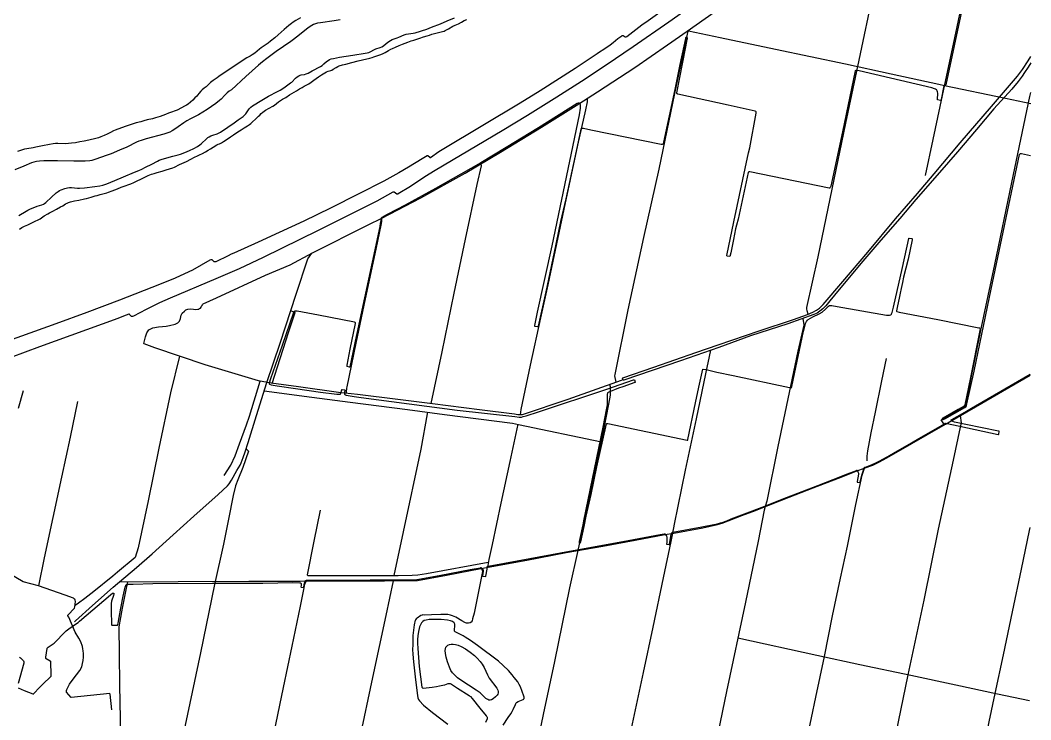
# Model space of a CAD drawing. Header units: metres. Extents: x 179542 to 181820, y 303170 to 305948.
# Drawn here: x 180583 to 181819, y 304641 to 305497 of the extents above; entities that cross this region are included whole.
import ezdxf

# ---------------------------------------------------------------- set-up
doc = ezdxf.new("R2010")
doc.units = ezdxf.units.M
doc.header["$MEASUREMENT"] = 0
for name, color, linetype in [('E0022112', 5, 'CONTINUOUS'), ('E0032111', 5, 'CONTINUOUS'), ('F0017111', 30, 'CONTINUOUS')]:
    doc.layers.add(name, color=color, linetype=linetype)

msp = doc.modelspace()

# ---------------------------------------------------------------- linework, layer by layer
at = {"layer": 'E0022112', "flags": 128}
for points in [[(181780.99, 305736.09), (181773.805, 305702.341), (181760.485, 305640.243), (181748.589, 305584.227), (181735.07, 305518.066), (181724.288, 305467.787), (181713.991, 305418.308), (181699.601, 305351.118), (181690.153, 305306.901)], [(181546.791, 305137.288), (181545.663, 305141.216), (181545.282, 305143.875), (181545.303, 305145.348), (181559.023, 305207.677), (181576.185, 305290.435), (181592.878, 305371.112), (181609.578, 305448.173), (181627.105, 305532.078), (181652.525, 305653.1), (181653.096, 305654.652), (181653.465, 305655.103), (181653.9, 305655.543), (181696.151, 305684.71), (181696.3, 305685.047), (181696.324, 305685.506), (181695.739, 305686.851)], [(181320.308, 305056.953), (181318.228, 305056.172), (181252.682, 305032.803), (181197.056, 305014.212), (181196.284, 305014.102), (181194.669, 305013.956), (181191.581, 305014.021), (181187.531, 305014.646), (181144.525, 305020.098), (181087.248, 305027.632), (181044.882, 305032.779), (180995.245, 305038.733), (180972.346, 305041.471), (180923.011, 305048.109), (180889.691, 305052.754), (180874.155, 305055.625), (180808.931, 305075.336), (180747.284, 305096.147), (180734.318, 305100.815), (180733.963, 305101.41), (180735.788, 305109.692), (180737.606, 305114.573), (180740.176, 305117.943), (180744.796, 305120.369), (180751.649, 305121.786), (180756.551, 305122.027), (180761.072, 305122.5), (180765.377, 305123.402), (180772.206, 305125.075), (180775.581, 305126.774), (180777.713, 305128.726), (180778.586, 305131.921), (180779.456, 305135.917), (180780.698, 305138.332), (180783.51, 305140.763), (180785.356, 305142.512), (180787.684, 305143.316), (180791.57, 305143.92), (180794.711, 305143.323), (180797.727, 305142.946), (180799.876, 305143.206), (180801.137, 305143.564), (180801.925, 305144.031), (180803.288, 305144.782), (180803.996, 305145.769), (180804.674, 305147.242), (180805.14, 305148.074), (180805.629, 305148.941), (180806.36, 305149.756), (180822.867, 305157.242), (180882.84, 305184.881), (180912.834, 305197.713), (180940.314, 305212.233), (181008.389, 305246.577), (181025.104, 305254.822), (181034.56, 305259.747), (181072.842, 305279.881), (181127.303, 305309.915), (181170.254, 305335.619), (181220.807, 305366.364), (181266.154, 305394.726), (181289.272, 305409.43), (181335.041, 305439.435), (181374.746, 305466.881), (181398.959, 305483.872), (181431.959, 305506.863)], [(181312.159, 305054.008), (181310.453, 305061.795), (181310.631, 305063.41), (181326.818, 305142.426), (181346.017, 305231.252), (181364.485, 305314.998), (181386.13, 305419.301), (181399.952, 305483.995)], [(181819.332, 305394.803), (181788.652, 305401.415), (181713.97, 305417.042), (181706.712, 305418.561), (181648.423, 305431.177), (181592.81, 305443.223), (181506.914, 305461.186), (181439.174, 305475.494), (181400.379, 305483.65), (181399.575, 305484.301)], [(181713.711, 305001.923), (181709.566, 305007.984), (181739.102, 305024.854), (181739.394, 305025.087), (181758.064, 305115.843), (181775.499, 305198.079), (181796.084, 305298.305), (181818.402, 305403.928), (181819.36, 305408.616)], [(181194.9, 305013.977), (181195.532, 305020.676), (181207.341, 305074.812), (181219.854, 305132.608), (181228.761, 305173.251), (181248.417, 305265.736), (181265.116, 305344.027), (181275.007, 305387.324), (181276.763, 305397.177), (181276.866, 305398.677), (181276.919, 305401.573)], [(181146.151, 305321.195), (181146.52, 305320.571), (181146.709, 305319.909), (181146.624, 305319.057), (181141.629, 305295.903), (181127.184, 305229.269), (181113.455, 305162.833), (181098.746, 305091.204), (181085.166, 305027.885)], [(181024.637, 305254.592), (181024.961, 305252.999), (181024.846, 305251.23), (181024.365, 305248.211), (181017.745, 305216.72), (181004.709, 305156.023), (180993.256, 305101.914), (180982.212, 305048.437), (180981.845, 305046.818), (180981.542, 305042.224), (180981.512, 305040.375)], [(180649.11, 304760.752), (180650.325, 304761.908), (180671.08, 304780.5), (180696.327, 304803.215), (180725.012, 304826.916), (180744.294, 304843.915), (180769.879, 304867.298), (180794.93, 304889.785), (180824.895, 304916.444), (180836.185, 304927), (180838.434, 304929.551), (180841.072, 304934.021), (180847.927, 304945.811), (180851.637, 304952.273), (180852.937, 304955.424), (180855.469, 304961.606), (180857.849, 304968.76), (180861.475, 304980.272), (180871.878, 305013.299), (180884.511, 305053.68), (180900.683, 305101.914), (180920.284, 305161.694), (180934.527, 305205.073), (180939.548, 305211.828)], [(180891.039, 305052.566), (180911.125, 305114.964), (180918.915, 305139.343), (180918.576, 305139.686), (180918.07, 305139.918), (180913.596, 305141.296)], [(181540.428, 305131.998), (181541.843, 305124.295), (181541.73, 305123.798), (181534.504, 305091.983), (181523.802, 305041.178), (181509.918, 304975.253), (181496.359, 304908.454), (181494.445, 304901.782), (181493.136, 304897.218), (181485.709, 304859.347), (181470.45, 304784.827), (181446.836, 304675.155), (181426.484, 304576.429), (181404.968, 304473.43), (181399.415, 304447.587), (181394.098, 304423.761)], [(180777.567, 305085.924), (180766.695, 305041.003), (180752.399, 304973.337), (180739.134, 304908.713), (180726.963, 304851.263), (180723.132, 304839.19), (180701.561, 304821.306), (180696.079, 304816.394), (180672.782, 304797.792), (180661.656, 304789.143), (180653.875, 304783.431), (180649.693, 304780.601)], [(181427.618, 305093.043), (181421.493, 305064.046), (181409.783, 305009.237), (181396.578, 304946.412), (181382.833, 304880.028), (181380.834, 304868.979), (181378.7, 304858.85), (181369.336, 304814.581), (181356.69, 304754.008), (181345.004, 304698.717), (181331.61, 304635.744), (181321.526, 304587.064), (181308.874, 304526.752), (181295.896, 304465.041), (181291.898, 304445.163)], [(181619.139, 304957.859), (181619.257, 304963.622), (181619.984, 304969.947), (181624.064, 304991.864), (181629.355, 305017.176), (181637.296, 305055.618), (181643.008, 305083.083)], [(180704.119, 304809.653), (180775.918, 304809.946), (180862.471, 304810.254), (180925.242, 304810.333), (180969.186, 304810.617), (181028.472, 304810.767), (181068.703, 304811.07), (181104.52, 304817.891), (181146.403, 304825.797), (181202.704, 304836.148), (181250.75, 304845.265), (181295.582, 304853.308), (181335.44, 304860.702), (181371.621, 304867.513), (181382.445, 304869.235), (181418.08, 304875.792), (181436.106, 304879.596), (181441.706, 304881.193), (181465.638, 304890.593), (181482.439, 304897.097), (181498.895, 304903.518), (181523.85, 304913.239), (181552.975, 304924.546), (181587.212, 304937.694), (181605.774, 304944.867), (181616.832, 304949.018), (181625.96, 304952.587), (181634.34, 304956.518), (181643.288, 304961.39), (181673.71, 304978.944), (181715.22, 305002.79), (181722.997, 305007.106), (181751.757, 305023.8), (181792.538, 305047.342), (181818.661, 305062.467)], [(180832.405, 304939.568), (180840.2, 304952.524), (180845.494, 304963.633), (180851.186, 304978.37), (180859.509, 305001.683), (180863.044, 305012.452), (180876.444, 305055.202)], [(181185.333, 304468.057), (181193.612, 304506.23), (181207.859, 304574.524), (181223.187, 304647.117), (181237.023, 304712.174), (181255.483, 304802.154), (181265.421, 304847.897), (181279.787, 304915.257), (181295.724, 304989.241), (181304.468, 305035.605), (181304.95, 305038.475), (181305.177, 305040.588), (181305.137, 305048.177), (181304.407, 305051.244)], [(180580.42, 305022.181), (180586.524, 305043.739)], [(180881.281, 305043.354), (180939.488, 305035.637), (180986.345, 305029.348), (181056.706, 305020.427), (181101.737, 305014.506), (181185.278, 305003.712), (181192.536, 305002.277), (181293.965, 304981.077)], [(180605.351, 304804.518), (180612.395, 304838.755), (180622.87, 304888.351), (180633.49, 304937.511), (180643.959, 304986.756), (180653.254, 305030.429)], [(181040.454, 304817.395), (181051.88, 304870.598), (181073.208, 304971.963), (181081.043, 305015.427), (181081.336, 305017.188)], [(181733.218, 305013.039), (181734.284, 305004.426), (181733.135, 304998.779), (181724.434, 304958.546), (181706.256, 304874.061), (181688.407, 304787.188), (181669.039, 304695.884), (181648.665, 304596.309), (181627.405, 304497.144), (181611.638, 304420.446), (181600.441, 304366.101), (181590.167, 304318.423), (181567.883, 304211.789), (181556.128, 304157.502), (181542.844, 304092.684), (181540.206, 304080.413)], [(181191.813, 305002.42), (181181.86, 304956.716), (181170.72, 304905.698), (181160.03, 304855.207), (181156.002, 304836.831), (181154.493, 304827.285)], [(180858.974, 304972.33), (180861.845, 304969.706), (180855.108, 304949.434), (180849.04, 304934.495), (180845.927, 304926.931), (180843.326, 304915.397), (180837.355, 304886.406), (180831.231, 304855.781), (180820.524, 304806.246), (180803.077, 304722.609), (180789.999, 304660.818), (180777.046, 304599.424)], [(181500.416, 304400.935), (181508.283, 304438.085), (181522.983, 304508.131), (181535.209, 304566.657), (181545.794, 304617.667), (181556.279, 304668.388), (181566.933, 304718.152), (181576.876, 304767.903), (181586.69, 304814.18), (181594.934, 304853.37), (181605.509, 304904.08), (181613.014, 304939.974), (181615.869, 304948.656)], [(180949.858, 304897.355), (180941.946, 304859.2), (180933.712, 304817.992), (180934.621, 304817.18), (180974.718, 304817.32), (181045.211, 304817.4), (181062.246, 304817.746), (181069.064, 304818.014), (181079.79, 304819.784), (181155.474, 304833.49)], [(181818.285, 304875.999), (181817.55, 304872.55), (181807.53, 304824.988), (181796.483, 304772.724), (181785.789, 304720.341), (181775.578, 304672.653), (181768.238, 304638.108), (181759.521, 304596.024), (181747.909, 304540.977), (181738.756, 304498.004), (181726.928, 304441.375), (181714.274, 304381.033), (181709.392, 304357.571)], [(180694.585, 304652.632), (180692.753, 304671.863), (180692.368, 304672.527), (180692.142, 304672.641), (180644.853, 304667.816), (180639.276, 304674.518), (180639.204, 304676.319), (180639.773, 304677.783), (180642.801, 304684.292), (180647.226, 304690.441), (180655.63, 304701.069), (180658.117, 304705.426), (180658.971, 304709.359), (180659.563, 304713.084), (180660.003, 304717.134), (180660.007, 304721.677), (180659.675, 304724.881), (180659.4, 304727.566), (180658.866, 304730.515), (180656.888, 304735.994), (180654.408, 304740.652), (180649.987, 304747.972), (180641.99, 304766.325), (180640.825, 304768.007), (180640.952, 304768.628), (180648.84, 304777.499), (180649.48, 304778.897), (180650.3, 304785.458), (180649.954, 304787.129), (180649.409, 304788.162), (180648.694, 304788.781), (180647.953, 304789.433), (180637.73, 304793.304), (180604.896, 304804.676), (180586.156, 304809.425), (180563.568, 304823.048)], [(181147.177, 304825.94), (181148.351, 304822.715), (181148.387, 304822.009), (181138.036, 304771.358), (181136.261, 304764.334), (181135.573, 304761.987), (181134.44, 304760.339), (181133.301, 304759.299), (181131.317, 304758.92), (181128.854, 304758.995), (181127.451, 304759.369), (181126.719, 304759.749), (181123.296, 304761.599), (181115.609, 304766.334), (181111.776, 304767.997), (181109.294, 304768.873), (181105.787, 304769.457), (181102.762, 304769.713), (181097.416, 304769.635), (181086.175, 304769.116), (181077.97, 304768.935), (181075.55, 304768.959), (181074.748, 304768.913), (181074.4, 304768.841), (181072.924, 304768.152), (181068.382, 304765.138), (181067.348, 304764.162), (181066.645, 304763.093), (181066.157, 304762.53), (181064.92, 304756.972), (181063.317, 304743.92), (181062.939, 304732.442), (181062.811, 304726.638), (181063.2, 304721.162), (181063.985, 304711.619), (181065.929, 304693.129), (181068.344, 304673.209), (181069.357, 304667.501), (181070.225, 304665.296), (181071.306, 304663.675), (181076.211, 304658.515), (181087.077, 304649.701), (181105.938, 304635.361)], [(180714.029, 304809.694), (180711.054, 304795.606), (180707.28, 304777.459), (180703.292, 304754.347), (180703.61, 304721.461), (180704.121, 304682.911), (180704.921, 304642), (180705.364, 304611.05)], [(180873.92, 304533.639), (180882.405, 304572.71), (180893.319, 304625.003), (180904.648, 304680.249), (180915.391, 304730.837), (180925.642, 304779.729), (180929.169, 304798.1), (180930.957, 304806.736), (180932.395, 304810.379)], [(180976.186, 304511.822), (180984.193, 304549.878), (180998.417, 304617.484), (181014.111, 304692.501), (181030.552, 304768.361), (181039.491, 304810.85)], [(181817.857, 304663.981), (181778.879, 304672.127), (181727.769, 304683.096), (181672.483, 304694.667), (181610.395, 304707.852), (181557.493, 304719.513), (181460.911, 304740.524)]]:
    msp.add_lwpolyline(points, dxfattribs=at)
at = {"layer": 'E0032111', "flags": 128}
for points in [[(180974.138, 305497.592), (180966.844, 305496.42), (180950.145, 305494.11), (180946.383, 305493.469), (180944.169, 305492.935), (180941.757, 305492.022), (180939.382, 305490.781), (180937.615, 305489.64), (180934.564, 305487.319), (180920.808, 305476.28), (180917.043, 305473.411), (180913.689, 305471.088), (180904.744, 305465.203), (180895.817, 305458.815), (180884.433, 305450.361), (180879.044, 305446.192), (180874.223, 305442.16), (180858.894, 305428.3), (180841.158, 305412.161), (180838.426, 305410.17), (180836, 305408.146), (180833.178, 305405.345), (180828.482, 305400.605), (180826.326, 305398.71), (180822.055, 305395.334), (180816.798, 305391.472), (180811.425, 305387.824), (180806.125, 305384.537), (180800.738, 305381.526), (180790.866, 305376.478), (180786.451, 305374.024), (180782.677, 305371.576), (180775.852, 305366.517), (180771.956, 305363.758), (180768.777, 305361.855), (180765.558, 305360.284), (180761.92, 305358.875), (180758.317, 305357.753), (180736.907, 305351.939), (180730.637, 305350.073), (180727.928, 305349.075), (180725.053, 305347.808), (180713.028, 305341.957), (180704.148, 305338.082), (180693.731, 305333.717), (180689.101, 305332.002), (180673.757, 305326.687), (180670.263, 305325.638), (180667.821, 305325.223), (180662.132, 305324.731), (180656.016, 305324.465), (180648.4, 305324.438), (180628.338, 305324.957), (180618.106, 305325.075), (180611.326, 305324.933), (180606.188, 305324.599), (180602.384, 305324.138), (180599.466, 305323.499), (180596.328, 305322.438), (180587.164, 305318.499), (180576.06, 305313.952)], [(180580.731, 305258.232), (180582.907, 305259.297), (180587.663, 305262.087), (180592.019, 305264.594), (180595.092, 305266.081), (180600.296, 305268.357), (180603.285, 305269.472), (180608.879, 305271.222), (180611.106, 305272.081), (180612.223, 305272.722), (180613.827, 305274), (180620.743, 305280.369), (180626.53, 305285.65), (180629.012, 305287.666), (180630.524, 305288.659), (180632.617, 305289.534), (180637.327, 305291.114), (180640.403, 305291.91), (180642.874, 305292.28), (180645.18, 305292.348), (180648.973, 305291.984), (180652.68, 305291.667), (180655.203, 305291.701), (180661.086, 305292.151), (180673.796, 305293.571), (180679.979, 305294.46), (180683.784, 305295.273), (180687.241, 305296.313), (180690.569, 305297.605), (180709.035, 305305.446), (180722.654, 305311.272), (180727.684, 305313.171), (180731.431, 305314.739), (180736.138, 305317.157), (180743.826, 305321.014), (180750.674, 305324.733), (180752.821, 305325.78), (180754.946, 305326.583), (180759.376, 305327.953), (180769.476, 305330.55), (180775.855, 305332.225), (180778.842, 305333.21), (180783.966, 305335.175), (180789.618, 305337.62), (180794.997, 305340.252), (180799.389, 305342.63), (180802.307, 305344.446), (180804.602, 305346.198), (180810.656, 305351.896), (180812.431, 305353.441), (180813.71, 305354.344), (180815.71, 305355.459), (180818.162, 305356.446), (180823.65, 305358.208), (180825.399, 305358.961), (180827.749, 305360.327), (180836.658, 305366.101), (180844.272, 305371.355), (180849.422, 305375.127), (180855.387, 305379.348), (180857.498, 305381.168), (180858.922, 305382.779), (180860.322, 305384.95), (180861.883, 305387.518), (180863.239, 305389.289), (180864.804, 305390.818), (180867.083, 305392.469), (180878.159, 305399.205), (180886.593, 305404.134), (180897.332, 305409.731), (180900.944, 305411.736), (180905.185, 305414.491), (180913.531, 305420.333), (180914.878, 305421.489), (180919.511, 305426.152), (180921.611, 305427.903), (180923.51, 305429.168), (180925.059, 305429.893), (180926.404, 305430.207), (180930.518, 305430.851), (180932.632, 305431.443), (180935.093, 305432.504), (180939.935, 305435.074), (180950.304, 305440.663), (180952.163, 305441.803), (180954.378, 305443.74), (180957.384, 305446.487), (180959.336, 305447.939), (180961.211, 305448.99), (180963.258, 305449.789), (180966.135, 305450.522), (180973.223, 305451.798), (180989.651, 305454.458), (181004.949, 305456.663), (181007.339, 305457.111), (181009.479, 305457.771), (181010.88, 305458.411), (181016.261, 305461.505), (181017.974, 305462.257), (181022.977, 305463.81), (181025.165, 305464.695), (181027.043, 305465.853), (181030.695, 305468.757), (181033.587, 305471.046), (181035.706, 305472.423), (181037.834, 305473.393), (181043.95, 305475.471), (181046.193, 305476.382), (181052.384, 305479.252), (181054.839, 305480.067), (181057.859, 305480.593), (181063.703, 305481.391), (181065.853, 305481.917), (181080.156, 305486.426), (181086.126, 305488.616), (181096.921, 305492.937), (181105.255, 305496.497), (181114.047, 305500.304)], [(181819.434, 305445.117), (181816.181, 305439.653), (181811.786, 305433.048), (181808.913, 305428.779), (181803.83, 305421.981), (181796.274, 305412.857), (181774.368, 305388.766), (181753.019, 305363.54), (181729.687, 305336.05), (181707.688, 305310.91), (181678.783, 305277.494), (181658.982, 305254.317), (181636.084, 305227.874), (181611.439, 305199.265), (181579.091, 305160.474), (181573.443, 305153.494), (181568.651, 305147.688), (181564.791, 305144.006), (181561.445, 305141.014), (181557.838, 305138.643), (181553.943, 305136.719), (181521.949, 305125.543), (181476.334, 305110.651), (181453.061, 305102.28), (181437.539, 305096.473), (181390.536, 305080.224), (181321.215, 305056.344), (181320.9, 305056.348), (181320.584, 305056.469), (181320.367, 305056.74), (181320.24, 305057.202), (181320.018, 305057.843), (181319.826, 305058.711), (181319.895, 305059.11), (181320.301, 305059.49), (181358.213, 305072.513), (181409.635, 305090.173), (181436.758, 305099.705), (181486.853, 305116.964), (181529.016, 305130.768), (181546.244, 305137.079), (181552.725, 305139.557), (181557.3, 305141.989), (181560.856, 305144.697), (181565.316, 305149.01), (181589.348, 305177.092), (181619.912, 305213.201), (181654.066, 305253.915), (181680.626, 305284.97), (181701.004, 305309.056), (181732.93, 305346.952), (181771.243, 305391.513), (181803.018, 305428.824), (181809.378, 305436.791), (181816.199, 305447.553), (181819.449, 305452.966)]]:
    msp.add_lwpolyline(points, dxfattribs=at)
at = {"layer": 'F0017111', "flags": 128}
for points, elevation in [([(181437.298, 305558.581), (181351.224, 305496.385), (181343.526, 305490.99), (181324.863, 305477.053), (181324.446, 305476.74), (181323.976, 305476.609), (181323.506, 305476.557), (181323.094, 305476.569), (181320.524, 305478.194), (181320.271, 305478.2), (181319.853, 305478.2), (181319.462, 305478.148), (181318.809, 305477.913), (181317.635, 305477.053), (181313.995, 305474.203), (181308.337, 305469.628), (181304.637, 305466.815), (181299.437, 305463.031), (181289.289, 305456.345), (181288.868, 305456.056), (181261.758, 305438.26), (181219.032, 305410.815), (181194.674, 305395.704), (181101.075, 305339.673), (181095.144, 305336.004), (181084.674, 305328.889), (181084.487, 305328.852), (181084.301, 305328.852), (181084.058, 305328.982), (181081.614, 305331.126), (181081.334, 305331.238), (181081.166, 305331.238), (181080.905, 305331.201), (181080.513, 305331.015), (181074.503, 305327.378), (181057.95, 305317.119), (181046.12, 305310.271), (181027.565, 305300.251), (180997.21, 305284.482), (180962.486, 305267.02), (180929.606, 305251.047), (180899.735, 305237.132), (180873.854, 305225.427), (180844.065, 305212.018), (180840.747, 305210.551), (180836.975, 305208.644), (180822.04, 305201.307), (180821.243, 305201.181), (180820.53, 305201.181), (180820.111, 305201.391), (180817.552, 305203.823), (180817.216, 305203.99), (180816.671, 305203.99), (180815.957, 305203.906), (180814.832, 305203.359), (180793.472, 305191.362), (180783.699, 305186.492), (180772.433, 305181.427), (180753.088, 305173.523), (180704.204, 305154.4), (180664.077, 305139.192), (180626.274, 305125.429), (180504.244, 305081.947)], 10), ([(181446.862, 305544.939), (181376.357, 305494.869), (181332.993, 305464.734), (181299.859, 305442.234), (181269.365, 305422.089), (181239.305, 305402.792), (181203.668, 305380.54), (181172.518, 305361.632), (181090.557, 305313.348), (181077.9, 305305.478), (181060.219, 305293.763), (181045.371, 305284.459), (181044.668, 305284.263), (181043.847, 305284.224), (181043.456, 305284.263), (181040.368, 305286.725), (181039.742, 305286.803), (181039.117, 305286.764), (181038.57, 305286.49), (181018.937, 305275.774), (180987.294, 305259.525), (180947.43, 305239.622), (180879.878, 305206.738), (180850.398, 305192.989), (180821.845, 305180.469), (180766.163, 305156.953), (180753.109, 305151.067), (180736.564, 305142.88), (180721.121, 305134.802), (180720.105, 305134.377), (180719.704, 305134.283), (180718.996, 305134.33), (180718.713, 305134.401), (180716.517, 305136.973), (180716.234, 305137.161), (180716.069, 305137.209), (180715.644, 305137.209), (180708.816, 305134.72), (180702.087, 305132.047), (180606.354, 305097.348), (180500.471, 305058.057)], 10), ([(181739.616, 305531.165), (181725.827, 305465.997), (181715.298, 305418.207), (181715.219, 305417.908), (181715.101, 305417.758), (181714.935, 305417.64), (181714.73, 305417.616), (181713.769, 305417.742), (181713.611, 305417.734), (181713.493, 305417.695), (181713.366, 305417.585), (181713.232, 305417.293), (181713.122, 305416.962), (181709.585, 305399.929), (181709.398, 305399.381), (181709.305, 305399.205), (181709.077, 305399.08), (181708.818, 305399.08), (181705.472, 305399.702), (181705.286, 305399.826), (181705.193, 305399.971), (181705.151, 305400.219), (181705.423, 305402.408), (181705.582, 305405.229), (181705.573, 305405.844), (181705.533, 305407.95), (181705.395, 305409.335), (181705.007, 305410.637), (181704.48, 305411.523), (181703.871, 305412.16), (181702.901, 305412.77), (181701.459, 305413.379), (181698.3, 305414.376), (181609.236, 305435.126), (181605.922, 305435.836), (181605.421, 305435.905), (181605.129, 305435.864), (181604.892, 305435.738), (181604.669, 305435.404), (181588.973, 305360.662), (181574.72, 305293.846), (181574.072, 305292.46), (181573.589, 305291.767), (181573.318, 305291.556), (181572.851, 305291.541), (181475.715, 305311.595), (181474.666, 305311.749), (181474.257, 305311.672), (181473.796, 305311.263), (181473.438, 305310.675), (181461.21, 305253.685), (181459.159, 305246.332), (181458.164, 305241.754), (181455.567, 305228.569), (181452.132, 305212.536), (181451.199, 305208.052), (181451.117, 305207.924), (181450.989, 305207.879), (181447.837, 305208.49), (181447.691, 305208.563), (181447.574, 305208.723), (181447.574, 305208.942), (181456.048, 305250.531), (181473.901, 305334.631), (181475.511, 305340.879), (181483.168, 305383.392), (181483.29, 305384.221), (181483.241, 305384.66), (181483.144, 305385.026), (181482.9, 305385.416), (181482.192, 305385.782), (181448.915, 305393.191), (181387.605, 305406.831), (181386.92, 305407.039), (181386.563, 305407.247), (181386.354, 305407.545), (181386.265, 305408.229), (181397.255, 305464.771), (181399.007, 305473.472), (181399.182, 305474.855), (181399.182, 305475.396), (181399.086, 305475.904), (181398.943, 305476.254), (181398.657, 305476.509), (181398.37, 305476.604), (181397.989, 305476.604), (181397.559, 305476.445), (181397.241, 305476.143), (181396.955, 305475.602), (181396.652, 305474.696), (181389.862, 305442.946), (181383.592, 305412.191), (181369.902, 305347.896), (181369.523, 305346.213), (181368.933, 305345.287), (181368.386, 305344.908), (181367.207, 305344.908), (181281.108, 305362.771), (181272.101, 305364.513), (181270.146, 305364.751), (181269.407, 305364.619), (181269.195, 305364.487), (181268.852, 305363.959), (181261.729, 305331.132), (181250.283, 305278.421), (181243.823, 305250.901), (181241.755, 305240.968), (181237.67, 305221.014), (181225.781, 305164.612), (181216.606, 305122.474), (181216.342, 305121.889), (181216.097, 305121.644), (181215.776, 305121.606), (181212.566, 305122.286), (181212.339, 305122.455), (181212.245, 305122.833), (181212.245, 305123.248), (181215.861, 305139.78), (181233.651, 305221.056), (181266.984, 305381.25), (181268.41, 305389.525), (181268.481, 305392.461), (181268.322, 305393.484), (181268.059, 305394.287), (181267.781, 305394.994), (181267.545, 305395.383), (181267.254, 305395.632), (181266.921, 305395.743), (181266.477, 305395.785), (181266.074, 305395.771), (181265.519, 305395.618), (181264.437, 305395.133), (181216.977, 305365.234), (181177.277, 305341.156), (181146.174, 305322.593), (181121.922, 305308.613), (181090.88, 305291.248), (181053.56, 305270.905), (181031.715, 305259.34), (181025.248, 305255.572), (181024.776, 305255.252), (181024.38, 305254.648), (181024.191, 305254.026), (181023.277, 305248.402), (181022.626, 305244.524), (180994.652, 305113.799), (180994.233, 305111.904), (180986.04, 305072.644), (180985.929, 305072.515), (180985.726, 305072.46), (180982.655, 305073.178), (180982.642, 305073.198), (180982.586, 305073.345), (180982.586, 305073.567), (180982.771, 305074.804), (180986.611, 305094.418), (180992.805, 305125.965), (180992.805, 305126.536), (180992.678, 305126.938), (180992.382, 305127.276), (180991.853, 305127.509), (180947.68, 305135.977), (180921.572, 305140.893), (180919.33, 305140.984), (180918.664, 305140.893), (180918.088, 305140.681), (180917.694, 305140.378), (180917.361, 305140.045), (180916.937, 305139.227), (180903.156, 305098.751), (180888.8, 305058.233), (180887.153, 305052.953), (180887.12, 305052.005), (180887.534, 305051.582), (180889.635, 305050.898), (180897.226, 305049.481), (180919.529, 305046.068), (180950.194, 305041.884), (180970.072, 305039.522), (180973.218, 305039.229), (180973.921, 305039.282), (180974.426, 305039.455), (180974.731, 305039.681), (180974.957, 305040.012), (180975.143, 305040.397), (180976.132, 305044.729), (180976.288, 305044.968), (180976.432, 305045.052), (180976.648, 305045.1), (180979.775, 305044.499), (180979.906, 305044.429), (180979.983, 305044.291), (180979.998, 305044.106), (180979.575, 305041.43), (180979.44, 305039.85), (180979.616, 305039.297), (180979.859, 305038.973), (180980.318, 305038.635), (180980.899, 305038.325), (180981.534, 305038.19), (180991.316, 305036.444), (180999.93, 305035.197), (181117.322, 305019.845), (181187.988, 305012.038), (181193.38, 305011.23), (181194.087, 305011.183), (181194.89, 305011.23), (181196.234, 305011.371), (181198.169, 305011.843), (181201.96, 305012.977), (181216.934, 305017.648), (181300.762, 305045.545), (181333.069, 305056.824), (181333.679, 305056.908), (181333.932, 305056.887), (181334.184, 305056.793), (181334.289, 305056.73), (181335.213, 305053.85), (181335.212, 305053.825), (181335.173, 305053.695), (181334.99, 305053.499), (181319.995, 305048.312), (181314.877, 305046.532), (181302.949, 305041.866), (181302.159, 305041.525), (181301.692, 305041.148), (181301.477, 305040.807), (181301.315, 305040.268), (181301.153, 305039.389), (181300.995, 305037.181), (181300.992, 305030.826), (181300.779, 305026.439), (181299.864, 305020.312), (181295.696, 304999.023), (181272.047, 304884.38), (181271.079, 304879.378), (181266.763, 304858.776), (181266.746, 304857.973), (181266.746, 304857.562), (181266.924, 304857.223), (181267.192, 304857.08), (181267.513, 304857.063), (181267.942, 304857.17), (181268.192, 304857.402), (181268.513, 304857.955), (181268.853, 304858.705), (181272.724, 304877.251), (181275.312, 304889.901), (181281.273, 304916.344), (181288.461, 304950.538), (181300.229, 305002.953), (181300.587, 305003.454), (181300.945, 305003.621), (181301.709, 305003.597), (181398.741, 304982.868), (181399.061, 304982.838), (181399.341, 304982.928), (181399.521, 304983.167), (181399.731, 304983.687), (181409.122, 305028.527), (181413.238, 305047.727), (181417.908, 305069.836), (181418.055, 305069.983), (181418.246, 305070.071), (181418.467, 305070.071), (181422.191, 305069.453), (181435.122, 305066.311), (181455.184, 305062.027), (181524.134, 305047.307), (181525.185, 305047.092), (181525.913, 305047.065), (181526.317, 305047.253), (181526.641, 305047.577), (181526.937, 305048.681), (181541.446, 305116.55), (181543.728, 305125.79), (181544.739, 305128.293), (181546.04, 305129.833), (181546.955, 305130.7), (181552.879, 305133.877), (181560.586, 305137.584), (181564.15, 305139.75), (181568.136, 305143.32), (181571.939, 305147.159), (181572.986, 305147.741), (181573.995, 305147.974), (181575.159, 305148.013), (181576.129, 305147.896), (181582.299, 305146.849), (181642.769, 305136.125), (181645.006, 305136.047), (181646.458, 305136.125), (181648.302, 305136.635), (181648.891, 305137.184), (181649.166, 305137.694), (181649.722, 305139.39), (181651.434, 305145.779), (181662.267, 305194.439), (181670.059, 305230.051), (181670.195, 305230.305), (181670.415, 305230.423), (181670.702, 305230.457), (181674, 305229.798), (181674.253, 305229.646), (181674.372, 305229.358), (181674.372, 305229.122), (181674.27, 305228.311), (181669.302, 305204.647), (181663.856, 305182.628), (181662.468, 305176.182), (181660.825, 305168.52), (181659.599, 305162.801), (181658.311, 305156.752), (181656.276, 305147.331), (181654.959, 305141.224), (181655.01, 305141.02), (181655.12, 305140.876), (181655.333, 305140.748), (181655.469, 305140.697), (181658.46, 305139.925), (181705.817, 305130.668), (181756.035, 305120.68), (181756.779, 305120.447), (181757.161, 305120.086), (181757.31, 305119.513), (181757.31, 305119.194), (181757.012, 305117.348), (181745.471, 305059.885), (181738.788, 305026.09), (181738.51, 305025.416), (181738.114, 305024.9), (181737.717, 305024.623), (181730.598, 305020.523), (181712.142, 305010.037), (181711.386, 305009.603), (181711.065, 305009.346), (181710.984, 305009.089), (181710.968, 305008.881), (181711.113, 305008.64), (181711.322, 305008.527), (181711.804, 305008.463), (181712.383, 305008.511), (181713.074, 305008.64), (181714.086, 305008.977), (181738.864, 305022.999), (181739.781, 305023.631), (181740.351, 305024.421), (181740.635, 305025.211), (181741.173, 305027.392), (181750.078, 305067.564), (181770.996, 305168.024), (181805.56, 305332.655), (181805.916, 305333.398), (181806.271, 305333.703), (181806.745, 305333.889), (181807.286, 305333.922), (181808.268, 305333.804), (181819.204, 305331.51)], 5), ([(180925.58, 305500.233), (180920.051, 305496.901), (180916.629, 305494.825), (180914.655, 305493.384), (180911.524, 305490.746), (180905.773, 305485.774), (180898.453, 305479.399), (180894.069, 305475.618), (180888.932, 305471.581), (180886.014, 305469.261), (180877.685, 305463.418), (180875.268, 305461.588), (180869.589, 305456.954), (180866.304, 305454.625), (180864.12, 305453.289), (180861.506, 305451.965), (180860.05, 305451.202), (180826.182, 305428.636), (180825.574, 305428.137), (180823.59, 305426.754), (180818.632, 305423.334), (180815.555, 305420.884), (180813.856, 305419.314), (180810.157, 305415.789), (180807.894, 305413.892), (180805.3, 305411.781), (180803.735, 305410.215), (180801.253, 305407.39), (180798.729, 305404.353), (180796.492, 305402.039), (180793.88, 305399.497), (180787.979, 305394.426), (180786.296, 305393.208), (180783.843, 305391.796), (180780.001, 305389.789), (180774.787, 305387.195), (180772.389, 305386.193), (180767.598, 305384.466), (180764.203, 305383.272), (180760.295, 305381.631), (180754.027, 305379.377), (180748.077, 305377.507), (180744.534, 305376.548), (180737.995, 305375.071), (180733.977, 305373.936), (180730.034, 305372.87), (180724.579, 305371.566), (180719.785, 305370.116), (180710.909, 305367.164), (180698.906, 305362.618), (180696.721, 305361.664), (180692.917, 305359.609), (180689.094, 305357.618), (180685.54, 305355.988), (180681.397, 305354.257), (180678.595, 305353.315), (180674.975, 305352.359), (180666.389, 305350.333), (180660.833, 305349.257), (180655.622, 305348.299), (180650.349, 305347.265), (180645.386, 305346.48), (180641.764, 305346.122), (180638.538, 305345.98), (180628.772, 305346.276), (180625.904, 305346.152), (180622.884, 305345.809), (180618.504, 305345.067), (180609.809, 305343.376), (180601.711, 305341.681), (180598.347, 305341.084), (180590.884, 305339.913), (180587.671, 305339.18), (180583.997, 305338.177), (180579.322, 305336.629)], 5), ([(180581.924, 305241.459), (180584.703, 305243.211), (180587.958, 305244.901), (180591.913, 305246.759), (180595.825, 305248.524), (180600.928, 305250.973), (180604.625, 305252.771), (180606.889, 305254.051), (180608.836, 305255.375), (180611.767, 305257.528), (180616.318, 305260.324), (180618.56, 305261.517), (180622.332, 305263.43), (180627.085, 305265.836), (180632.065, 305268.53), (180634.713, 305270.108), (180638.188, 305272.401), (180639.997, 305273.36), (180641.874, 305274.101), (180644.137, 305274.761), (180649.203, 305275.868), (180654.244, 305277.024), (180661.311, 305278.387), (180663.659, 305278.96), (180669.473, 305280.693), (180674.394, 305281.998), (180676.872, 305282.726), (180680.443, 305283.916), (180683.851, 305284.799), (180688.479, 305285.962), (180690.62, 305286.714), (180695.186, 305288.44), (180701.757, 305290.84), (180706.005, 305292.63), (180710.867, 305294.324), (180715.714, 305296.071), (180717.99, 305297.069), (180721.546, 305298.654), (180726.488, 305300.823), (180729.393, 305302.137), (180732.538, 305303.882), (180736.76, 305306.037), (180739.2, 305307.042), (180743.377, 305308.57), (180746.355, 305309.7), (180750.075, 305310.812), (180756.241, 305312.351), (180761.1, 305313.866), (180769.45, 305316.585), (180771.357, 305317.401), (180777.448, 305320.4), (180780.481, 305321.659), (180783.373, 305322.877), (180786.152, 305324.369), (180791.354, 305327.19), (180796.011, 305329.457), (180799.395, 305331.249), (180802.083, 305332.367), (180805.67, 305334.155), (180809.257, 305336.094), (180812.629, 305338.056), (180815.621, 305339.707), (180818.934, 305341.825), (180823.088, 305344.723), (180823.895, 305345.056), (180825.08, 305345.412), (180826.607, 305346.002), (180829.008, 305347.186), (180831.58, 305348.683), (180837.146, 305352.291), (180840.089, 305354.338), (180843.527, 305356.877), (180847.639, 305359.64), (180850.904, 305361.59), (180853.074, 305362.945), (180856.831, 305365.453), (180860.893, 305367.851), (180863.144, 305369.341), (180864.84, 305370.689), (180866.955, 305372.653), (180870.407, 305376.175), (180872.307, 305377.791), (180874.408, 305379.649), (180875.8, 305381.099), (180877.532, 305382.97), (180879.363, 305384.642), (180881.034, 305385.898), (180882.954, 305387.085), (180891.685, 305392.07), (180893.682, 305393.358), (180898.573, 305397.091), (180900.971, 305398.769), (180903.627, 305400.412), (180907.551, 305402.675), (180912.348, 305405.856), (180915.001, 305407.618), (180920.647, 305410.824), (180924.353, 305412.99), (180927.738, 305414.882), (180930.299, 305416.438), (180934.204, 305418.402), (180935.801, 305419.367), (180938.661, 305421.408), (180941.999, 305423.911), (180947.741, 305427.749), (180951.51, 305430.324), (180955.244, 305432.612), (180957.619, 305433.867), (180959.553, 305434.716), (180962.621, 305435.695), (180963.864, 305436.224), (180965.621, 305437.31), (180969.107, 305439.44), (180971.319, 305440.579), (180973.127, 305441.3), (180977.242, 305442.56), (180981.261, 305443.534), (180988.457, 305445.26), (180996.402, 305447.544), (181001.548, 305448.691), (181010.453, 305450.679), (181013.347, 305451.481), (181015.515, 305452.292), (181019.203, 305453.697), (181023.902, 305455.283), (181026.989, 305456.503), (181029.174, 305457.59), (181033.162, 305459.948), (181036.392, 305461.877), (181038.277, 305462.742), (181041.788, 305464.144), (181046.52, 305466.296), (181050.461, 305467.946), (181057.159, 305470.483), (181061.082, 305471.956), (181064.208, 305472.91), (181069.414, 305474.28), (181071.885, 305475.16), (181076.268, 305476.715), (181080.769, 305478.108), (181083.542, 305479.008), (181086.571, 305480.025), (181092.769, 305481.84), (181099.573, 305483.494), (181101.417, 305483.995), (181102.894, 305484.638), (181106.6, 305486.741), (181112.152, 305489.749), (181115.091, 305491.079), (181118.863, 305492.781), (181122.707, 305494.691), (181126.073, 305496.718), (181129.042, 305498.225)], 5), ([(180580.111, 304679.773), (180587.482, 304676.679), (180597.934, 304672.587), (180598.349, 304672.456), (180598.611, 304672.434), (180599.07, 304672.522), (180599.397, 304672.675), (180606.314, 304680.218), (180608.695, 304682.765), (180611.904, 304685.836), (180618.444, 304692.082), (180619.639, 304693.213), (180620.079, 304693.684), (180620.362, 304694.218), (180620.487, 304694.815), (180620.487, 304695.381), (180620.362, 304698.742), (180620.246, 304708.883), (180620.093, 304711.708), (180619.966, 304712.115), (180619.787, 304712.369), (180619.431, 304712.598), (180614.461, 304715.134), (180614.103, 304715.518), (180613.923, 304715.876), (180613.821, 304716.234), (180613.795, 304716.772), (180613.872, 304717.488), (180615.472, 304727.97), (180615.732, 304728.518), (180615.934, 304728.778), (180616.857, 304729.413), (180623.986, 304734.269), (180625.407, 304735.527), (180636.814, 304747.432), (180638.984, 304749.512), (180642.267, 304751.957), (180650.204, 304757.556), (180653.614, 304759.927), (180655.271, 304761.299), (180693.275, 304793.824), (180695.727, 304795.57), (180696.607, 304795.777), (180697.084, 304795.504), (180697.206, 304794.865), (180696.723, 304792.819), (180694.485, 304785.824), (180694.064, 304783.072), (180693.939, 304777.925), (180694.035, 304774.257), (180694.251, 304757.51), (180694.428, 304756.958), (180694.865, 304756.617), (180695.157, 304756.564), (180701.321, 304756.38), (180701.701, 304756.458), (180701.966, 304756.776), (180702.125, 304757.146), (180702.417, 304759.08), (180705.644, 304777.24), (180708.66, 304792.061), (180711.255, 304802.986), (180712.285, 304806.136), (180712.724, 304806.457), (180713.787, 304806.587), (180721.025, 304806.861), (180745.092, 304807.335), (180817.751, 304808.042), (180879.609, 304808.113), (180916.262, 304808.54), (180924.65, 304808.504), (180925.376, 304808.419), (180925.815, 304808.234), (180926.103, 304807.896), (180926.288, 304807.491), (180926.407, 304806.9), (180926.424, 304806.022), (180926.322, 304805.144), (180926.104, 304803.515), (180926.165, 304803.307), (180926.299, 304803.185), (180929.377, 304802.684), (180929.536, 304802.758), (180929.658, 304802.904), (180929.756, 304803.161), (180930.727, 304808.279), (180931.018, 304809.046), (180931.508, 304809.919), (180932.209, 304811.148), (180932.46, 304811.386), (180932.83, 304811.466), (180933.32, 304811.492), (180957.88, 304811.762), (181010.717, 304811.915), (181048.77, 304812.029), (181064.587, 304812.09), (181067.861, 304812.238), (181070.481, 304812.658), (181097.407, 304817.79), (181133.21, 304824.453), (181145.861, 304826.887), (181146.338, 304826.941), (181146.588, 304826.945), (181146.793, 304826.857), (181148.87, 304824.985), (181149.22, 304824.439), (181149.354, 304823.904), (181149.344, 304823.513), (181149.303, 304822.535), (181148.429, 304816.919), (181148.51, 304816.725), (181148.64, 304816.611), (181151.94, 304816.079), (181152.098, 304816.096), (181152.232, 304816.196), (181152.34, 304816.421), (181154.223, 304824.889), (181154.284, 304825.587), (181154.193, 304828.199), (181154.244, 304828.337), (181154.328, 304828.433), (181154.519, 304828.466), (181155.281, 304828.618), (181190.769, 304835.165), (181259.524, 304847.805), (181320.207, 304859.027), (181365.968, 304867.615), (181370.549, 304868.427), (181370.941, 304868.485), (181371.072, 304868.504), (181371.198, 304868.491), (181371.393, 304868.38), (181373.353, 304866.285), (181373.615, 304865.873), (181373.708, 304865.527), (181373.821, 304864.78), (181373.991, 304860.312), (181373.96, 304858.443), (181373.922, 304857.885), (181373.549, 304855.865), (181373.587, 304855.732), (181373.673, 304855.665), (181376.962, 304855.144), (181377.137, 304855.189), (181377.236, 304855.311), (181377.312, 304855.547), (181379.464, 304867.366), (181379.734, 304868.408), (181380.466, 304870.004), (181380.656, 304870.212), (181380.884, 304870.324), (181381.437, 304870.442), (181416.911, 304876.849), (181431.37, 304879.656), (181434.474, 304880.216), (181439.576, 304881.589), (181440.55, 304881.892), (181447.33, 304884.384), (181452.791, 304886.499), (181469.036, 304892.732), (181494.044, 304902.399), (181515.264, 304910.608), (181558.868, 304927.531), (181577.509, 304934.809), (181592.054, 304940.469), (181606.056, 304945.925), (181606.56, 304946.129), (181606.772, 304946.192), (181606.892, 304946.158), (181606.959, 304946.083), (181607.554, 304945.26), (181607.938, 304944.389), (181608.511, 304942.608), (181608.576, 304942.036), (181608.527, 304941.35), (181606.867, 304932.269), (181606.867, 304932.033), (181606.914, 304931.95), (181607.151, 304931.761), (181610.347, 304931.093), (181610.544, 304931.11), (181610.698, 304931.221), (181610.809, 304931.409), (181612.584, 304940.083), (181613.376, 304942.607), (181615.681, 304949.275), (181615.943, 304949.635), (181616.225, 304949.762), (181616.997, 304950.065), (181623.181, 304952.453), (181624.352, 304952.898), (181627.04, 304954.005), (181628.975, 304954.798), (181632.419, 304956.6), (181635.686, 304958.312), (181637.509, 304959.28), (181640.045, 304960.686), (181642.239, 304961.915), (181644.501, 304963.192), (181653.619, 304968.377), (181664.948, 304974.85), (181668.443, 304976.904), (181675.582, 304981.015), (181682.578, 304985.116), (181688.188, 304988.425), (181696.586, 304993.316), (181710.967, 305001.555), (181714.577, 305003.657), (181714.741, 305003.699), (181714.936, 305003.689), (181732.591, 305000.044), (181779.511, 304989.949), (181779.874, 304989.949), (181780.134, 304990.078), (181780.263, 304990.337), (181780.851, 304993.574), (181780.834, 304993.823), (181780.735, 304993.973), (181780.485, 304994.106), (181779.969, 304994.206), (181739.914, 305002.219), (181725.918, 305005.092), (181724.228, 305005.704), (181722.728, 305006.591), (181722.242, 305007.077), (181722.01, 305007.478), (181722.01, 305007.689), (181722.073, 305007.858), (181722.669, 305008.215), (181738.768, 305017.358), (181746.807, 305022.05), (181756.716, 305027.872), (181759.329, 305029.4), (181810.856, 305059.261), (181818.664, 305063.799)], 5), ([(181173.65, 304634.099), (181179.948, 304643.478), (181183.184, 304648.105), (181184.899, 304650.865), (181186.087, 304653.364), (181188.587, 304659.548), (181189.087, 304660.61), (181189.524, 304661.235), (181190.087, 304661.797), (181192.074, 304662.879), (181198.366, 304665.459), (181198.85, 304665.862), (181199.132, 304666.265), (181199.334, 304666.789), (181199.374, 304667.515), (181199.334, 304668.2), (181199.011, 304669.651), (181194.746, 304680.875), (181193.441, 304684.015), (181192.584, 304685.442), (181191.523, 304686.991), (181187.286, 304692.371), (181184.701, 304695.687), (181180.092, 304700.827), (181173.774, 304707.095), (181167.841, 304712.289), (181142.283, 304731.594), (181133.768, 304737.629), (181127.134, 304742.006), (181124.751, 304743.401), (181114.838, 304748.511), (181114.525, 304748.789), (181114.317, 304749.067), (181114.282, 304749.415), (181114.247, 304750.18), (181114.516, 304755.917), (181114.421, 304757.629), (181114.23, 304758.676), (181113.788, 304759.452), (181111.718, 304760.79), (181109.201, 304761.775), (181105.359, 304762.562), (181097.625, 304763.266), (181088.653, 304763.612), (181083.314, 304763.396), (181079.362, 304762.774), (181077.024, 304762.018), (181075.313, 304760.982), (181073.863, 304759.478), (181072.313, 304756.969), (181071.271, 304754.276), (181070.909, 304752.418), (181070.12, 304748.863), (181069.303, 304743.28), (181068.758, 304739.059), (181068.758, 304734.566), (181069.166, 304727.757), (181071.083, 304705.812), (181074.34, 304680.592), (181074.498, 304680.037), (181074.736, 304679.76), (181075.093, 304679.562), (181075.608, 304679.522), (181086.788, 304680.751), (181091.914, 304681.457), (181095.696, 304682.018), (181100.037, 304682.881), (181102.281, 304683.424), (181104.219, 304684.24), (181106.26, 304684.886), (181107.11, 304685.123), (181107.858, 304685.123), (181108.912, 304685.022), (181109.626, 304684.852), (181110.544, 304684.41), (181117.861, 304679.225), (181131.899, 304670.292), (181132.868, 304669.624), (181133.637, 304668.989), (181135.642, 304666.784), (181145.115, 304654.698), (181153.083, 304645.502), (181153.741, 304644.502), (181154.004, 304643.923), (181154.162, 304643.266), (181154.29, 304642.598), (181154.228, 304641.809), (181151.92, 304637.475)], 5), ([(180581.85, 304717.515), (180583.091, 304716.326), (180584.787, 304714.731), (180586.535, 304712.639), (180586.849, 304711.737), (180586.928, 304710.874), (180586.849, 304709.815), (180580.051, 304684.939)], 5)]:
    msp.add_lwpolyline(points, dxfattribs=dict(at, elevation=elevation))
at = {"layer": 'F0017111', "elevation": 10, "flags": 128}
msp.add_lwpolyline([(181145.47, 304673.512), (181140.776, 304676.922), (181121.779, 304688.989), (181117.929, 304691.857), (181114.903, 304694.668), (181111.754, 304698.246), (181109.794, 304701.187), (181107.972, 304705.091), (181105.658, 304711.431), (181104.019, 304717.155), (181103.075, 304721.893), (181102.847, 304725.282), (181103.11, 304727.71), (181103.71, 304729.489), (181104.629, 304730.842), (181105.94, 304731.922), (181107.994, 304732.885), (181110.085, 304733.375), (181112.468, 304733.431), (181115.446, 304732.987), (181118.773, 304732.046), (181122.25, 304730.498), (181127.39, 304727.472), (181133.473, 304723.327), (181138.405, 304719.455), (181141.759, 304716.28), (181145.368, 304712.171), (181147.816, 304708.839), (181150.28, 304704.666), (181154.632, 304695.561), (181156.654, 304691.768), (181165.762, 304679.29), (181167.12, 304676.908), (181167.646, 304675.245), (181167.64, 304673.659), (181167.189, 304672.196), (181166.234, 304670.672), (181164.439, 304668.832), (181161.426, 304666.468), (181159.229, 304665.218), (181157.587, 304664.77), (181156.162, 304664.83), (181154.82, 304665.322), (181152.62, 304666.905)], close=True, dxfattribs=at)

doc.saveas('drawing.dxf')
